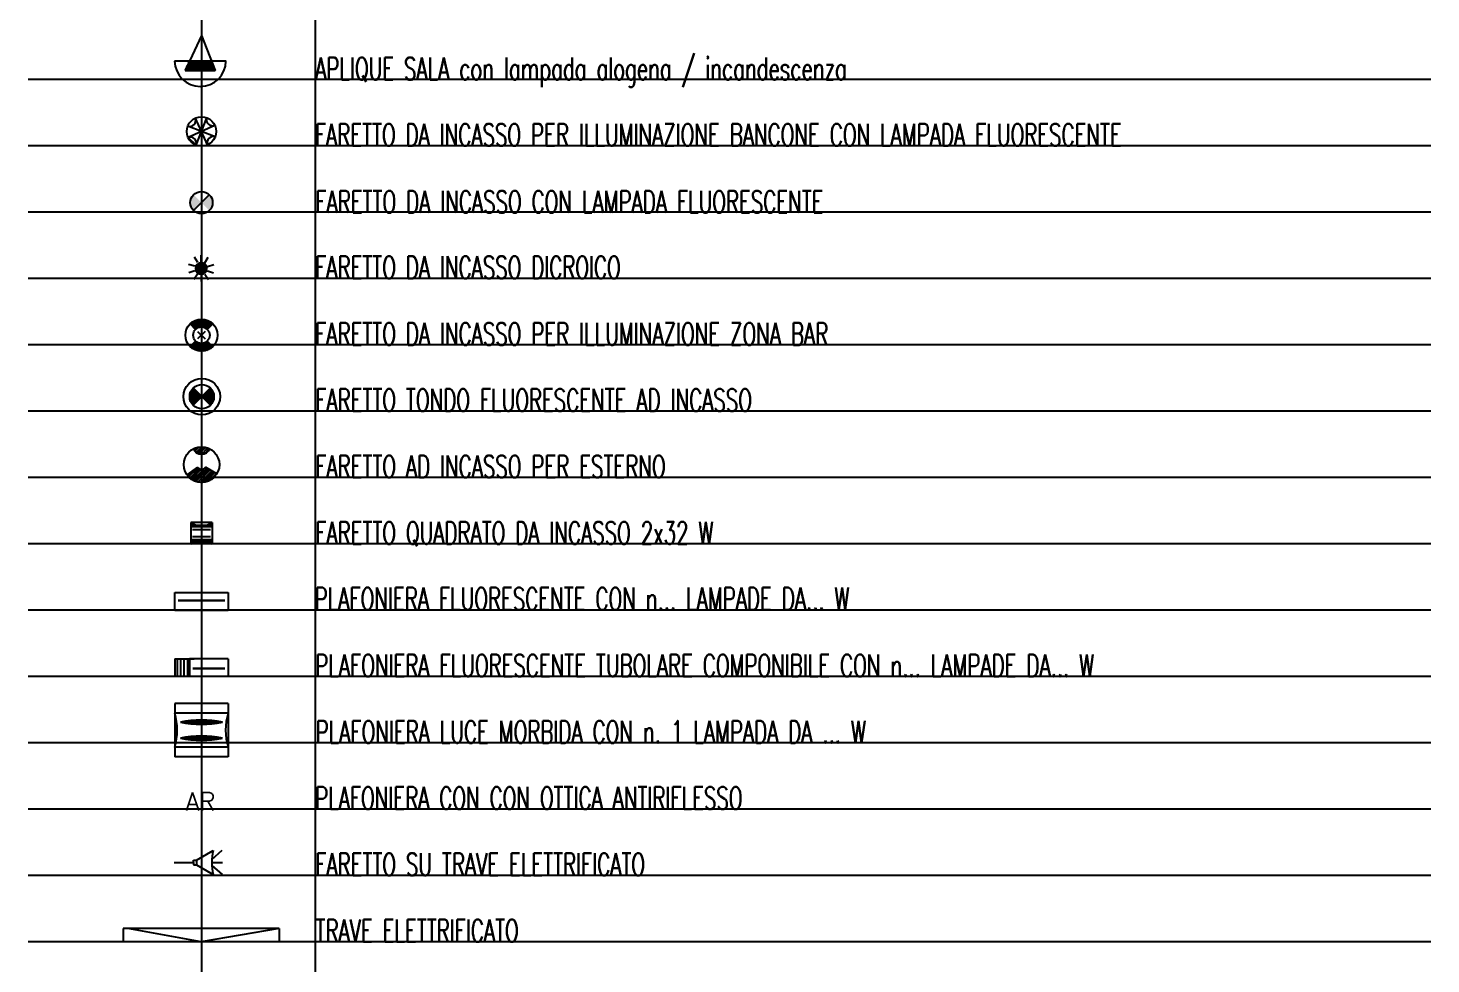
# Model space of a CAD drawing. Extents: x 102 to 7323, y -205 to 4128.
# Drawn here: x 3880 to 5453, y 1896 to 2945 of the extents above; entities that cross this region are included whole.
import ezdxf

# ---------------------------------------------------------------- set-up
doc = ezdxf.new("R2010")
doc.units = 0
doc.header["$LTSCALE"] = 100
doc.header["$MEASUREMENT"] = 0
doc.layers.get('0').update_dxf_attribs({"linetype": 'CONTINUOUS'})
for name, color, linetype in [('GRIGLIA', 3, 'CONTINUOUS'), ('INFISSI', 8, 'CONTINUOUS'), ('LC', 3, 'CONTINUOUS'), ('MURI------CAJ', 170, 'CONTINUOUS'), ('SCRITTE', 7, 'CONTINUOUS'), ('SCRITTE1', 90, 'CONTINUOUS')]:
    doc.layers.add(name, color=color, linetype=linetype)
doc.styles.add('1', font='SIMPLEX', dxfattribs={"width": 0.65})
doc.styles.add('ROMANS', font='romans')

# ---------------------------------------------------------------- blocks, each defined once
blk = doc.blocks.new('Ffune')
for p, q in [((0, 0), (21.6, 0)), ((21.6, 0), (21.6, 2.7)), ((21.6, 2.7), (24.8, 2.7)), ((21.6, 0), (21.6, -2.7)), ((24.8, 2.7), (43.8, 13.4)), ((24.8, 2.7), (24.8, -2.7)), ((42.1, 3.5), (53.7, 13.6)), ((0, 0), (21.6, 0)), ((21.6, -2.7), (24.8, -2.7)), ((24.8, -2.7), (43.8, -13.4)), ((42, 0), (54.2, 0)), ((42.1, -3.5), (53.7, -13.6))]:
    blk.add_line(p, q)
blk.add_arc((94.7, 0), 52.7, 165.2469, 194.7531)
blk = doc.blocks.new('*X31')
at = {"color": 0}
for p, q in [((-936.9, 1059.1), (-925.8, 1070.2)), ((-936.9, 1059.3), (-926, 1070.2)), ((-936.9, 1059.5), (-926.1, 1070.2)), ((-936.9, 1059.6), (-926.3, 1070.2)), ((-936.9, 1059.8), (-926.5, 1070.2)), ((-936.9, 1060), (-926.6, 1070.2)), ((-936.9, 1060.1), (-926.8, 1070.2)), ((-936.9, 1060.3), (-927, 1070.2)), ((-936.9, 1060.5), (-927.2, 1070.2)), ((-936.9, 1060.7), (-927.4, 1070.2)), ((-936.9, 1060.9), (-927.6, 1070.2)), ((-936.9, 1061.1), (-927.7, 1070.2)), ((-936.9, 1061.3), (-927.9, 1070.2)), ((-936.8, 1059), (-925.7, 1070.2)), ((-936.8, 1058.4), (-925, 1070.1)), ((-936.8, 1058.5), (-925.2, 1070.1)), ((-936.8, 1058.7), (-925.3, 1070.1)), ((-936.8, 1058.8), (-925.5, 1070.1)), ((-936.8, 1061.5), (-928.1, 1070.1)), ((-936.8, 1061.7), (-928.4, 1070.1)), ((-936.8, 1061.9), (-928.6, 1070.1)), ((-936.7, 1057.9), (-924.6, 1070)), ((-936.7, 1058.1), (-924.7, 1070)), ((-936.7, 1058.2), (-924.9, 1070)), ((-936.7, 1062.1), (-928.8, 1070)), ((-936.7, 1062.3), (-929, 1070)), ((-936.6, 1057.5), (-924.2, 1069.9)), ((-936.6, 1057.6), (-924.3, 1069.9)), ((-936.6, 1057.8), (-924.5, 1069.9)), ((-936.6, 1062.5), (-929.2, 1069.9)), ((-936.6, 1062.8), (-929.5, 1069.9)), ((-936.5, 1057.2), (-923.9, 1069.8)), ((-936.5, 1057.3), (-924, 1069.8)), ((-936.5, 1063), (-929.7, 1069.8)), ((-936.4, 1056.9), (-923.6, 1069.7)), ((-936.4, 1057.1), (-923.8, 1069.7)), ((-936.4, 1063.3), (-930, 1069.7)), ((-936.3, 1056.8), (-923.5, 1069.7)), ((-936.3, 1056.6), (-923.2, 1069.6)), ((-936.3, 1056.7), (-923.4, 1069.6)), ((-936.3, 1063.6), (-930.2, 1069.6)), ((-936.2, 1056.3), (-923, 1069.5)), ((-936.2, 1056.4), (-923.1, 1069.5)), ((-936.2, 1063.8), (-930.5, 1069.5)), ((-936.1, 1056.2), (-922.9, 1069.4)), ((-936.1, 1064.1), (-930.8, 1069.4)), ((-936, 1056.1), (-922.7, 1069.4)), ((-936, 1055.9), (-922.6, 1069.3)), ((-935.9, 1055.7), (-922.4, 1069.2)), ((-935.9, 1055.8), (-922.5, 1069.2)), ((-935.9, 1064.5), (-931.2, 1069.2)), ((-935.8, 1055.5), (-922.1, 1069.1)), ((-935.8, 1055.6), (-922.3, 1069.1)), ((-935.8, 1064.8), (-931.5, 1069.1)), ((-935.7, 1055.3), (-922, 1069)), ((-935.6, 1055.1), (-921.8, 1068.9)), ((-935.6, 1055.2), (-921.9, 1068.9)), ((-935.5, 1065.2), (-931.9, 1068.9)), ((-935.5, 1055), (-921.7, 1068.8)), ((-935.4, 1054.8), (-921.5, 1068.7)), ((-935.4, 1054.9), (-921.6, 1068.7)), ((-935.3, 1054.7), (-921.4, 1068.6)), ((-935.3, 1065.7), (-932.4, 1068.6)), ((-935.2, 1054.5), (-921.2, 1068.5)), ((-935.2, 1054.6), (-921.3, 1068.5)), ((-935.1, 1054.4), (-921, 1068.4)), ((-935, 1054.3), (-920.9, 1068.3)), ((-934.9, 1054.1), (-920.7, 1068.2)), ((-934.9, 1054.2), (-920.8, 1068.2)), ((-934.8, 1054), (-920.6, 1068.1)), ((-934.8, 1066.3), (-933, 1068.1)), ((-934.7, 1053.9), (-920.5, 1068)), ((-934.6, 1053.8), (-920.4, 1067.9)), ((-934.5, 1053.7), (-920.3, 1067.9)), ((-934.5, 1053.6), (-920.3, 1067.8)), ((-934.4, 1053.5), (-920.2, 1067.7)), ((-934.3, 1053.4), (-920.1, 1067.6)), ((-934.2, 1053.3), (-920, 1067.5)), ((-934.1, 1053.2), (-919.9, 1067.4)), ((-934, 1053.1), (-919.8, 1067.4)), ((-934, 1053), (-919.7, 1067.3)), ((-933.9, 1052.9), (-919.6, 1067.2)), ((-933.8, 1052.8), (-919.5, 1067.1)), ((-933.7, 1052.8), (-919.4, 1067)), ((-933.6, 1052.7), (-919.4, 1066.9)), ((-933.5, 1052.6), (-919.3, 1066.8)), ((-933.4, 1052.5), (-919.2, 1066.7)), ((-933.3, 1052.4), (-919.1, 1066.6)), ((-933.2, 1052.3), (-919, 1066.5)), ((-933.1, 1052.3), (-919, 1066.4)), ((-933, 1052.2), (-918.9, 1066.3)), ((-932.9, 1052.1), (-918.8, 1066.2)), ((-932.8, 1052), (-918.7, 1066.1)), ((-932.7, 1052), (-918.6, 1066)), ((-932.6, 1051.9), (-918.6, 1065.9)), ((-932.5, 1051.8), (-918.5, 1065.8)), ((-932.4, 1051.7), (-918.4, 1065.7)), ((-932.3, 1051.7), (-918.4, 1065.6)), ((-932.2, 1051.6), (-918.3, 1065.5)), ((-932.1, 1051.5), (-918.2, 1065.4)), ((-932, 1051.5), (-918.2, 1065.3)), ((-931.9, 1051.4), (-918.1, 1065.2)), ((-931.7, 1051.3), (-918, 1065.1)), ((-931.6, 1051.3), (-918, 1064.9)), ((-931.5, 1051.2), (-917.9, 1064.8)), ((-931.4, 1051.2), (-917.8, 1064.7)), ((-931.3, 1051.1), (-917.8, 1064.6)), ((-931.2, 1051), (-917.7, 1064.5)), ((-931, 1051), (-917.7, 1064.3)), ((-930.9, 1050.9), (-917.6, 1064.2)), ((-930.8, 1050.9), (-917.6, 1064.1)), ((-930.7, 1050.8), (-917.5, 1064)), ((-930.5, 1050.8), (-917.5, 1063.9)), ((-930.4, 1050.7), (-917.4, 1063.7)), ((-930.3, 1050.7), (-917.4, 1063.6)), ((-930.2, 1050.6), (-917.3, 1063.5)), ((-930, 1050.6), (-917.3, 1063.3)), ((-929.9, 1050.5), (-917.2, 1063.2)), ((-929.8, 1050.5), (-917.2, 1063.1)), ((-929.6, 1050.5), (-917.1, 1062.9)), ((-929.5, 1050.4), (-917.1, 1062.8)), ((-929.3, 1050.4), (-917.1, 1062.7)), ((-929.2, 1050.3), (-917, 1062.5)), ((-929.1, 1050.3), (-917, 1062.4)), ((-928.9, 1050.3), (-917, 1062.2)), ((-928.8, 1050.3), (-916.9, 1062.1)), ((-928.6, 1050.2), (-916.9, 1061.9)), ((-928.5, 1050.2), (-916.9, 1061.8)), ((-928.3, 1050.2), (-916.9, 1061.6)), ((-928.2, 1050.2), (-916.8, 1061.5)), ((-928, 1050.1), (-916.8, 1061.3)), ((-927.8, 1050.1), (-916.8, 1061.2)), ((-927.7, 1050.1), (-916.8, 1061)), ((-927.5, 1050.1), (-916.8, 1060.8)), ((-927.3, 1050.1), (-916.8, 1060.7)), ((-927.2, 1050.1), (-916.8, 1060.5)), ((-927, 1050.1), (-916.8, 1060.3)), ((-926.8, 1050.1), (-916.8, 1060.1)), ((-926.7, 1050.1), (-916.8, 1060)), ((-926.5, 1050.1), (-916.8, 1059.8)), ((-926.3, 1050.1), (-916.8, 1059.6)), ((-926.1, 1050.1), (-916.8, 1059.4)), ((-925.9, 1050.1), (-916.8, 1059.2)), ((-925.7, 1050.1), (-916.8, 1059)), ((-925.5, 1050.2), (-916.8, 1058.8)), ((-925.3, 1050.2), (-916.9, 1058.6)), ((-925.1, 1050.2), (-916.9, 1058.4)), ((-924.9, 1050.3), (-916.9, 1058.2)), ((-924.6, 1050.3), (-917, 1058)), ((-924.4, 1050.4), (-917, 1057.7)), ((-924.2, 1050.4), (-917.1, 1057.5)), ((-923.9, 1050.5), (-917.2, 1057.2)), ((-923.7, 1050.6), (-917.3, 1057)), ((-923.4, 1050.7), (-917.4, 1056.7)), ((-923.1, 1050.8), (-917.5, 1056.4)), ((-922.8, 1050.9), (-917.6, 1056.1)), ((-922.5, 1051), (-917.7, 1055.8)), ((-922.1, 1051.2), (-917.9, 1055.4)), ((-921.7, 1051.4), (-918.1, 1055)), ((-921.3, 1051.7), (-918.4, 1054.6)), ((-920.6, 1052.2), (-918.9, 1053.9))]:
    blk.add_line(p, q, dxfattribs=at)
blk = doc.blocks.new('Fadi')
for p, q in [((-7.1, 2.5), (-14, 4.9)), ((-4.2, 6.3), (-8.1, 12.4)), ((0, 7.6), (0, 14.8)), ((4.2, 6.3), (8.1, 12.4)), ((7.1, 2.5), (14, 4.9)), ((-7.2, -2.4), (-14.1, -4.6)), ((-3.8, -6.5), (-7.4, -12.8)), ((0, -7.6), (0, -14.8)), ((4, -6.4), (7.8, -12.6)), ((7.2, -2.2), (14.2, -4.4))]:
    blk.add_line(p, q)
blk.add_circle((0, 0), 6.35)
blk.add_circle((0, 0), 6.35)
blk.add_circle((0, 0), 6.35)
blk.add_circle((0, 0), 6.35)
blk.add_circle((0, 0), 6.35)
blk.add_circle((0, 0), 6.35)
blk.add_circle((0, 0), 6.35)
blk.add_circle((0, 0), 6.35)
at = {"layer": 'MURI------CAJ', "color": 2, "xscale": 0.6300000000001093, "yscale": 0.6300000000001093, "zscale": 0.6300000000001093}
blk.add_blockref('*X31', (583.9, -667.9), dxfattribs=at)
blk = doc.blocks.new('FDICROC')
h = blk.add_hatch(color=256)
h.paths.add_polyline_path([(8.8, 8.8), (0, 0), (8.8, -8.8, 0.198912), (12.5, 0, 0.198912)])
h.paths.add_polyline_path([(0, 0), (-8.8, 8.8, 0.198912), (-12.5, 0, 0.198912), (-8.8, -8.8)])
blk.add_line((-8.8, -8.8), (8.8, 8.8))
blk.add_circle((0, 0), 12.5)
blk = doc.blocks.new('*X38')
at = {"color": 0}
for p, q in [((-440.5, -1854.2), (-432, -1845.7)), ((-440.5, -1854), (-432.2, -1845.7)), ((-440.4, -1853.7), (-432.4, -1845.7)), ((-440.3, -1854.2), (-431.8, -1845.7)), ((-440.2, -1854.2), (-431.7, -1845.7)), ((-440.2, -1853.3), (-432.6, -1845.7)), ((-440, -1854.2), (-431.5, -1845.7)), ((-440, -1853), (-432.7, -1845.7)), ((-439.9, -1852.7), (-432.9, -1845.7)), ((-439.8, -1854.2), (-431.3, -1845.7)), ((-439.7, -1852.3), (-433.1, -1845.7)), ((-439.6, -1854.2), (-431.1, -1845.7)), ((-439.6, -1852), (-433.3, -1845.7)), ((-439.5, -1854.2), (-431, -1845.7)), ((-439.4, -1851.7), (-433.5, -1845.7)), ((-439.3, -1854.2), (-430.8, -1845.7)), ((-439.2, -1851.3), (-433.6, -1845.7)), ((-439.1, -1854.2), (-430.6, -1845.7)), ((-439.1, -1851), (-433.8, -1845.7)), ((-438.9, -1854.2), (-430.4, -1845.7)), ((-438.9, -1850.7), (-434, -1845.7)), ((-438.8, -1850.3), (-434.2, -1845.7)), ((-438.7, -1854.2), (-430.2, -1845.7)), ((-438.6, -1854.2), (-430.1, -1845.7)), ((-438.6, -1850), (-434.3, -1845.7)), ((-438.5, -1849.7), (-434.5, -1845.7)), ((-438.4, -1854.2), (-429.9, -1845.7)), ((-438.3, -1849.3), (-434.7, -1845.7)), ((-438.2, -1854.2), (-429.7, -1845.7)), ((-438.1, -1849), (-434.9, -1845.7)), ((-438, -1854.2), (-429.5, -1845.7)), ((-438, -1848.7), (-435.1, -1845.7)), ((-437.9, -1854.2), (-429.4, -1845.7)), ((-437.8, -1848.3), (-435.2, -1845.7)), ((-437.7, -1854.2), (-429.2, -1845.7)), ((-437.7, -1848), (-435.4, -1845.7)), ((-437.5, -1854.2), (-429, -1845.7)), ((-437.5, -1847.6), (-435.6, -1845.7)), ((-437.3, -1854.2), (-428.8, -1845.7)), ((-437.3, -1847.3), (-435.8, -1845.7)), ((-437.2, -1854.2), (-428.6, -1845.7)), ((-437.2, -1847), (-435.9, -1845.7)), ((-437, -1854.2), (-428.5, -1845.7)), ((-437, -1846.6), (-436.1, -1845.7)), ((-436.9, -1846.3), (-436.3, -1845.7)), ((-436.8, -1854.2), (-428.3, -1845.7)), ((-436.7, -1846), (-436.5, -1845.7)), ((-436.6, -1854.2), (-428.1, -1845.7)), ((-436.4, -1854.2), (-427.9, -1845.7)), ((-436.3, -1854.2), (-427.7, -1845.7)), ((-436.1, -1854.2), (-427.6, -1845.7)), ((-435.9, -1854.2), (-427.4, -1845.7)), ((-435.7, -1854.2), (-427.2, -1845.7)), ((-435.6, -1854.2), (-427, -1845.7)), ((-435.4, -1854.2), (-426.9, -1845.7)), ((-435.2, -1854.2), (-426.7, -1845.7)), ((-435, -1854.2), (-426.5, -1845.7)), ((-434.9, -1854.2), (-426.3, -1845.7)), ((-434.7, -1854.2), (-426.1, -1845.7)), ((-434.5, -1854.2), (-426, -1845.7)), ((-434.3, -1854.2), (-425.8, -1845.7)), ((-434.1, -1854.2), (-425.6, -1845.7)), ((-434, -1854.2), (-425.4, -1845.7)), ((-433.8, -1854.2), (-425.3, -1845.7)), ((-433.6, -1854.2), (-425.1, -1845.7)), ((-433.4, -1854.2), (-424.9, -1845.6)), ((-433.3, -1854.2), (-424.7, -1845.6)), ((-433.1, -1854.2), (-424.5, -1845.6)), ((-432.9, -1854.2), (-424.4, -1845.6)), ((-432.7, -1854.2), (-424.2, -1845.6)), ((-432.6, -1854.2), (-424, -1845.6)), ((-432.4, -1854.2), (-423.8, -1845.6)), ((-432.2, -1854.2), (-423.6, -1845.6)), ((-432, -1854.2), (-423.5, -1845.6)), ((-431.9, -1854.2), (-423.3, -1845.6)), ((-431.7, -1854.2), (-423.1, -1845.6)), ((-431.5, -1854.2), (-422.9, -1845.6)), ((-431.3, -1854.2), (-422.8, -1845.6)), ((-431.1, -1854.2), (-422.6, -1845.6)), ((-431, -1854.2), (-422.4, -1845.6)), ((-430.8, -1854.2), (-422.2, -1845.6)), ((-430.6, -1854.2), (-422, -1845.6)), ((-430.4, -1854.2), (-421.9, -1845.6)), ((-430.3, -1854.2), (-421.7, -1845.6)), ((-430.1, -1854.2), (-421.5, -1845.6)), ((-429.9, -1854.2), (-421.3, -1845.6)), ((-429.7, -1854.2), (-421.2, -1845.6)), ((-429.6, -1854.2), (-421, -1845.6)), ((-429.4, -1854.2), (-420.8, -1845.6)), ((-429.2, -1854.2), (-420.6, -1845.6)), ((-429, -1854.2), (-420.4, -1845.6)), ((-428.8, -1854.2), (-420.3, -1845.6)), ((-428.7, -1854.2), (-420.1, -1845.6)), ((-428.5, -1854.2), (-419.9, -1845.6)), ((-428.3, -1854.2), (-419.7, -1845.6)), ((-428.1, -1854.2), (-419.5, -1845.6)), ((-428, -1854.2), (-419.4, -1845.6)), ((-427.8, -1854.2), (-419.2, -1845.6)), ((-427.6, -1854.2), (-419, -1845.6)), ((-427.4, -1854.2), (-418.8, -1845.6)), ((-427.3, -1854.2), (-418.7, -1845.6)), ((-427.1, -1854.2), (-418.5, -1845.6)), ((-426.9, -1854.2), (-418.3, -1845.6)), ((-426.7, -1854.2), (-418.1, -1845.6)), ((-426.5, -1854.2), (-417.9, -1845.6)), ((-426.4, -1854.2), (-417.8, -1845.6)), ((-426.2, -1854.2), (-417.6, -1845.6)), ((-426, -1854.2), (-417.4, -1845.6)), ((-425.8, -1854.2), (-417.2, -1845.6)), ((-425.7, -1854.2), (-417.1, -1845.6)), ((-425.5, -1854.2), (-416.9, -1845.6)), ((-425.3, -1854.2), (-416.7, -1845.6)), ((-425.1, -1854.2), (-416.5, -1845.6)), ((-425, -1854.2), (-416.3, -1845.6)), ((-424.8, -1854.2), (-416.2, -1845.6)), ((-424.6, -1854.2), (-416, -1845.6)), ((-424.4, -1854.2), (-415.8, -1845.6)), ((-424.2, -1854.2), (-415.7, -1845.7)), ((-424.1, -1854.2), (-415.7, -1845.8)), ((-423.9, -1854.2), (-415.6, -1845.9)), ((-423.7, -1854.2), (-415.6, -1846)), ((-423.5, -1854.2), (-415.5, -1846.2)), ((-423.4, -1854.2), (-415.5, -1846.3)), ((-423.2, -1854.2), (-415.4, -1846.4)), ((-423, -1854.2), (-415.4, -1846.5)), ((-422.8, -1854.2), (-415.3, -1846.7)), ((-422.7, -1854.2), (-415.3, -1846.8)), ((-422.5, -1854.2), (-415.2, -1846.9)), ((-422.3, -1854.2), (-415.2, -1847.1)), ((-422.1, -1854.2), (-415.1, -1847.2)), ((-422, -1854.2), (-415.1, -1847.3)), ((-421.8, -1854.2), (-415, -1847.4)), ((-421.6, -1854.2), (-415, -1847.6)), ((-421.4, -1854.2), (-414.9, -1847.7)), ((-421.2, -1854.2), (-414.9, -1847.8)), ((-421.1, -1854.2), (-414.8, -1847.9)), ((-420.9, -1854.2), (-414.8, -1848.1)), ((-420.7, -1854.2), (-414.7, -1848.2)), ((-420.5, -1854.2), (-414.7, -1848.3)), ((-420.4, -1854.2), (-414.6, -1848.4)), ((-420.2, -1854.2), (-414.6, -1848.6)), ((-420, -1854.2), (-414.5, -1848.7)), ((-419.8, -1854.2), (-414.5, -1848.8)), ((-419.7, -1854.2), (-414.4, -1848.9)), ((-419.5, -1854.2), (-414.4, -1849.1)), ((-419.3, -1854.2), (-414.3, -1849.2)), ((-419.1, -1854.2), (-414.3, -1849.3)), ((-418.9, -1854.2), (-414.2, -1849.5)), ((-418.8, -1854.2), (-414.2, -1849.6)), ((-418.6, -1854.2), (-414.1, -1849.7)), ((-418.4, -1854.2), (-414.1, -1849.8)), ((-418.2, -1854.2), (-414, -1850)), ((-418.1, -1854.2), (-414, -1850.1)), ((-417.9, -1854.2), (-413.9, -1850.2)), ((-417.7, -1854.2), (-413.9, -1850.3)), ((-417.5, -1854.2), (-413.8, -1850.5)), ((-417.4, -1854.2), (-413.8, -1850.6)), ((-417.2, -1854.2), (-413.7, -1850.7)), ((-417, -1854.2), (-413.6, -1850.8)), ((-416.8, -1854.2), (-413.6, -1851)), ((-416.6, -1854.2), (-413.5, -1851.1)), ((-416.5, -1854.2), (-413.5, -1851.2)), ((-416.3, -1854.2), (-413.4, -1851.3)), ((-416.1, -1854.2), (-413.4, -1851.5)), ((-415.9, -1854.2), (-413.3, -1851.6)), ((-415.8, -1854.2), (-413.3, -1851.7)), ((-415.6, -1854.2), (-413.2, -1851.9)), ((-415.4, -1854.2), (-413.2, -1852)), ((-415.2, -1854.2), (-413.1, -1852.1)), ((-415.1, -1854.2), (-413.1, -1852.2)), ((-414.9, -1854.2), (-413, -1852.4)), ((-414.7, -1854.2), (-413, -1852.5)), ((-414.5, -1854.2), (-412.9, -1852.6)), ((-414.4, -1854.2), (-412.9, -1852.7)), ((-414.2, -1854.2), (-412.8, -1852.9)), ((-414, -1854.2), (-412.8, -1853)), ((-413.8, -1854.2), (-412.7, -1853.1)), ((-413.6, -1854.2), (-412.7, -1853.2)), ((-413.5, -1854.2), (-412.6, -1853.4)), ((-413.3, -1854.2), (-412.6, -1853.5)), ((-413.1, -1854.2), (-412.5, -1853.6)), ((-412.9, -1854.2), (-412.5, -1853.8)), ((-412.8, -1854.2), (-412.4, -1853.9)), ((-412.6, -1854.2), (-412.4, -1854)), ((-412.4, -1854.2), (-412.3, -1854.1))]:
    blk.add_line(p, q, dxfattribs=at)
blk = doc.blocks.new('Cme3')
for p, q in [((0, 0), (-18.4, -39)), ((0, 0), (15.5, -39)), ((27.6, -28.5), (-30.1, -28.5)), ((-18.4, -39), (15.5, -39))]:
    blk.add_line(p, q)
blk.add_arc((-1.3, -28.2), 28.8, 180.5712, 359.4753)
at = {"layer": 'MURI------CAJ', "color": 2, "xscale": 1.199999999999818, "yscale": 1.199999999999818, "zscale": 1.199999999999818}
blk.add_blockref('*X38', (510.3, 2186.1), dxfattribs=at)
blk = doc.blocks.new('lcM2x36')
h = blk.add_hatch()
h.set_pattern_fill('ANSI31', color=2, scale=7, angle=-90, style=0)
h.set_pattern_definition([(315, (-1700.6835, 2204.85695), (0.61871843, 0.61871843), [])])
h.paths.add_polyline_path([(47.1, 9, 0.052329), (-47.1, 9, 0.052329)])
h = blk.add_hatch()
h.set_pattern_fill('ANSI31', color=2, scale=7, angle=-90, style=0)
h.set_pattern_definition([(45, (-1700.6835, -2204.85695), (0.61871843, -0.61871843), [])])
h.paths.add_polyline_path([(-47.1, -9, 0.052329), (47.1, -9, 0.052329)])
for p, q in [((-60, 30), (-60, -30)), ((60, 30), (-60, 30)), ((60, 19), (-60, 19)), ((60, 30), (60, -30)), ((60, -19), (-60, -19)), ((60, -30), (-60, -30))]:
    blk.add_line(p, q)
for centre, start, end in [((-88.6, 0), 326.4742, 33.5258), ((88.6, 0), 146.4742, 213.5258)]:
    blk.add_arc(centre, 34.3, start, end)
at = {"color": 2}
for centre, start, end in [((0, -440.2), 84.009, 95.991), ((0, 458.2), 264.009, 275.991), ((0, -458.2), 84.009, 95.991), ((0, 440.2), 264.009, 275.991)]:
    blk.add_arc(centre, 451.7, start, end, dxfattribs=at)
blk = doc.blocks.new('*X28')
at = {"color": 0}
for p, q in [((2812.4, 1698.8), (2818.9, 1705.4)), ((2813.5, 1697.7), (2822.8, 1707)), ((2814.6, 1696.6), (2826, 1707.9)), ((2815.8, 1695.5), (2828.7, 1708.4)), ((2816.9, 1694.4), (2831.2, 1708.6)), ((2818, 1693.2), (2833.4, 1708.7)), ((2819.1, 1692.1), (2835.5, 1708.5)), ((2820.3, 1691), (2837.5, 1708.3)), ((2821.4, 1689.9), (2839.4, 1707.9)), ((2826.7, 1692.9), (2841.2, 1707.4)), ((2829.9, 1693.9), (2842.9, 1706.9)), ((2832.3, 1694.1), (2844.5, 1706.2)), ((2834.5, 1694), (2846, 1705.5)), ((2836.4, 1693.6), (2847.5, 1704.7)), ((2838.1, 1693.1), (2848.9, 1703.9)), ((2839.6, 1692.4), (2850.2, 1703)), ((2841, 1691.6), (2851.5, 1702)), ((2842.3, 1690.6), (2852.7, 1700.9)), ((2811.4, 1657.4), (2821.7, 1667.7)), ((2812.5, 1656.3), (2822.9, 1666.7)), ((2813.8, 1655.3), (2824.2, 1665.7)), ((2815, 1654.3), (2825.6, 1664.9)), ((2816.4, 1653.4), (2827.2, 1664.2)), ((2817.8, 1652.6), (2828.9, 1663.7)), ((2819.2, 1651.8), (2830.8, 1663.3)), ((2820.8, 1651.1), (2832.9, 1663.2)), ((2822.4, 1650.5), (2835.4, 1663.5)), ((2824.1, 1649.9), (2838.6, 1664.5)), ((2825.8, 1649.4), (2843.8, 1667.4)), ((2827.7, 1649.1), (2845, 1666.3)), ((2829.7, 1648.8), (2846.1, 1665.2)), ((2831.8, 1648.7), (2847.2, 1664)), ((2834.1, 1648.7), (2848.3, 1662.9)), ((2836.6, 1648.9), (2849.4, 1661.8)), ((2839.3, 1649.4), (2850.6, 1660.7)), ((2842.5, 1650.3), (2851.7, 1659.6)), ((2846.4, 1652.1), (2852.8, 1658.4))]:
    blk.add_line(p, q, dxfattribs=at)
blk = doc.blocks.new('Cve6')
for p, q in [((-21.2, 21.2), (-10.9, 10.9)), ((7.1, 7.1), (-7.1, -7.1)), ((-7.1, 7.1), (7.1, -7.1)), ((21.2, 21.2), (10.9, 10.9)), ((-10.9, -10.9), (-21.2, -21.2)), ((10.9, -10.9), (21.2, -21.2))]:
    blk.add_line(p, q)
for radius in [30, 15.4]:
    blk.add_circle((0, 0), radius)
at = {"color": 2}
blk.add_blockref('*X28', (-2832.6, -1678.7), dxfattribs=at)
blk = doc.blocks.new('AR')
at = {"style": 'ROMANS'}
blk.add_text('AR', height=20, dxfattribs=at).set_placement((-17.4, -10.1))
blk = doc.blocks.new('BL18T')
for p, q in [((-21.7, 9.1), (21.6, 9.1)), ((-21.7, -10.9), (-21.7, 9.1)), ((21.6, -10.9), (21.6, 9.1)), ((21.6, 9.1), (38.3, 9.1)), ((21.6, 9.1), (38.3, 9.1)), ((21.6, 9.1), (21.6, -10.9)), ((21.9, -10.6), (21.9, 9.4)), ((22.9, 9.6), (22.9, -10.4)), ((24.1, -10.9), (24.1, 9.1)), ((27.9, -10.9), (27.9, 9.1)), ((31.6, -10.9), (31.6, 9.1)), ((35.4, -10.9), (35.4, 9.1)), ((38.3, -10.9), (38.3, 9.1)), ((-21.7, -10.9), (21.6, -10.9)), ((38.3, -10.9), (16.6, -10.9)), ((38.3, -10.9), (21.6, -10.9))]:
    blk.add_line(p, q)
at = {"const_width": 2.67}
blk.add_lwpolyline([(-18, 0), (18, 0)], dxfattribs=at)
blk = doc.blocks.new('1X18')
for p, q in [((-30.1, 9.1), (29.9, 9.1)), ((-30.1, -10.9), (-30.1, 9.1)), ((29.9, 9.1), (29.9, -10.9)), ((-30.1, -10.9), (29.9, -10.9))]:
    blk.add_line(p, q)
at = {"const_width": 2.67}
blk.add_lwpolyline([(-26.3, 0), (26.3, 0)], dxfattribs=at)
blk = doc.blocks.new('*X71')
at = {"color": 0}
for p, q in [((2663.1, 6935.5), (2665.1, 6937.4)), ((2664, 6934.2), (2668, 6938.1)), ((2665.2, 6933), (2670.4, 6938.2)), ((2666.5, 6932.1), (2672.5, 6938.1)), ((2668.1, 6931.5), (2674.3, 6937.7)), ((2670.1, 6931.2), (2676, 6937.2)), ((2672.8, 6931.7), (2677.6, 6936.5)), ((2657.2, 6911.6), (2661.3, 6915.7)), ((2658.2, 6910.4), (2666.8, 6918.9)), ((2659.4, 6909.3), (2668, 6917.9)), ((2660.6, 6908.3), (2669.7, 6917.3)), ((2662, 6907.4), (2672.5, 6917.9)), ((2663.5, 6906.7), (2675.5, 6918.6)), ((2665.1, 6906.1), (2676.9, 6917.8)), ((2666.9, 6905.6), (2678.3, 6916.9)), ((2668.9, 6905.3), (2679.7, 6916.1)), ((2671.1, 6905.3), (2681.1, 6915.3)), ((2673.7, 6905.6), (2682.5, 6914.4)), ((2674, 6919.4), (2674, 6919.5)), ((2677, 6906.7), (2683.9, 6913.6))]:
    blk.add_line(p, q, dxfattribs=at)
blk = doc.blocks.new('BLIZ')
for p, q in [((-4.5, -3), (-16.6, -11.3)), ((17.2, -10.3), (4.6, -2.8))]:
    blk.add_line(p, q)
blk.add_circle((0, 0), 20)
for centre, radius, start, end in [((0, 21.3), 9.75, 200.6773, 339.3227), ((0, 0), 5.39, 214.149, 329.149)]:
    blk.add_arc(centre, radius, start, end)
at = {"layer": 'LC', "color": 8, "xscale": 1.215, "yscale": 1.215, "zscale": 1.215}
blk.add_blockref('*X71', (-3244.3, -8409.9), dxfattribs=at)
blk = doc.blocks.new('*X67')
at = {"color": 0}
for p, q in [((56.71, 115.38), (56.91, 115.38)), ((56.37, 114.5), (57.79, 114.5)), ((56.37, 114.38), (57.82, 114.38)), ((56.38, 114.62), (57.66, 114.62)), ((56.38, 114.25), (57.7, 114.25)), ((56.4, 114.75), (57.54, 114.75)), ((56.4, 114.12), (57.57, 114.12)), ((56.43, 114), (57.45, 114)), ((56.44, 114.88), (57.41, 114.88)), ((56.47, 113.88), (57.32, 113.88)), ((56.48, 115), (57.29, 115)), ((56.53, 113.75), (57.2, 113.75)), ((56.54, 115.12), (57.16, 115.12)), ((56.6, 113.62), (57.07, 113.62)), ((56.62, 115.25), (57.04, 115.25)), ((56.68, 113.5), (56.95, 113.5))]:
    blk.add_line(p, q, dxfattribs=at)
blk = doc.blocks.new('*X68')
at = {"color": 0}
for p, q in [((58.82, 115.38), (59.02, 115.38)), ((57.91, 114.38), (59.37, 114.38)), ((57.95, 114.5), (59.37, 114.5)), ((58.04, 114.25), (59.36, 114.25)), ((58.07, 114.62), (59.35, 114.62)), ((58.16, 114.12), (59.34, 114.12)), ((58.2, 114.75), (59.33, 114.75)), ((58.29, 114), (59.31, 114)), ((58.32, 114.88), (59.3, 114.88)), ((58.41, 113.88), (59.27, 113.88)), ((58.45, 115), (59.25, 115)), ((58.54, 113.75), (59.21, 113.75)), ((58.57, 115.12), (59.19, 115.12)), ((58.66, 113.62), (59.14, 113.62)), ((58.7, 115.25), (59.12, 115.25)), ((58.79, 113.5), (59.05, 113.5))]:
    blk.add_line(p, q, dxfattribs=at)
blk = doc.blocks.new('LNOT')
for p, q in [((-9.2, 9.2), (0.3, -0.3)), ((1.1, -0.5), (10.8, 9.2)), ((-9.2, -10.8), (0.4, -1.2)), ((1.2, -1.2), (10.8, -10.8))]:
    blk.add_line(p, q)
blk.add_circle((0.8, -0.9), 15.1)
at = {"xscale": 10, "yscale": 10, "zscale": 10}
for name in ['*X67', '*X68']:
    blk.add_blockref(name, (-577.9, -1145), dxfattribs=at)
blk = doc.blocks.new('BLPL')
at = {"layer": 'LC'}
blk.add_circle((0, 0), 20.5, dxfattribs=at)
at = {"layer": 'LC', "xscale": 0.9, "yscale": 0.9, "zscale": 0.9}
blk.add_blockref('LNOT', (-0.7, 0.8), dxfattribs=at)
blk = doc.blocks.new('BLDIC1')
at = {"layer": 'LC'}
for p, q in [((-15.2, 6.3), (-6.3, 15.2)), ((-15.2, 6.3), (0, 0)), ((-6.3, -15.2), (6.3, 15.2)), ((6.3, -15.2), (-6.3, 15.2)), ((0, 0), (15.2, 6.3)), ((0, 0), (15.2, -6.3)), ((-15.2, -6.3), (0, 0))]:
    blk.add_line(p, q, dxfattribs=at)
blk.add_circle((0, 0), 16.5, dxfattribs=at)
for centre, start, end in [((-13.1, 13.1), 252.7119, 17.2881), ((13.1, 13.1), 162.7119, 287.2881), ((-13.1, -13.1), 342.7119, 107.2881), ((13.1, -13.1), 72.7119, 197.2881)]:
    blk.add_arc(centre, 7.13, start, end, dxfattribs=at)
blk = doc.blocks.new('Fq2x26')
for p, q in [((-15, 15), (-15, -15)), ((15, 15), (-15, 15)), ((15, 15), (15, -15)), ((15, -15), (-15, -15)), ((15, -15), (-15, -15))]:
    blk.add_line(p, q)
at = {"layer": 'INFISSI', "color": 70}
for p, q in [((-15, 15.1), (-7.5, 11.4)), ((-12.3, 8), (-12.3, 13.8)), ((-9.8, 8), (-9.8, 12.6)), ((-7.5, 11.4), (7.5, 11.4)), ((-7.3, 8), (-7.3, 11.4)), ((-4.8, 8), (-4.8, 11.4)), ((-2.3, 8), (-2.3, 11.4)), ((0.2, 8), (0.2, 11.4)), ((2.7, 8), (2.7, 11.4)), ((5.2, 8), (5.2, 11.4)), ((7.5, 11.4), (15, 15.1)), ((7.7, 8), (7.7, 11.6)), ((10.2, 8), (10.2, 12.7)), ((12.7, 8), (12.7, 13.9)), ((-15, -15.1), (-7.5, -11.4)), ((-12.3, -8), (-12.3, -13.8)), ((-9.8, -8), (-9.8, -12.6)), ((-7.5, -11.4), (7.5, -11.4)), ((-7.3, -8), (-7.3, -11.4)), ((-4.8, -8), (-4.8, -11.4)), ((-2.3, -8), (-2.3, -11.4)), ((0.2, -8), (0.2, -11.4)), ((2.7, -8), (2.7, -11.4)), ((5.2, -8), (5.2, -11.4)), ((7.5, -11.4), (15, -15.1)), ((7.7, -8), (7.7, -11.6)), ((10.2, -8), (10.2, -12.7)), ((12.7, -8), (12.7, -13.9))]:
    blk.add_line(p, q, dxfattribs=at)
at = {"layer": 'INFISSI', "color": 3}
for p, q in [((-15, 15.1), (-15, 15.1)), ((-15, -15.1), (-15, -15.1))]:
    blk.add_line(p, q, dxfattribs=at)
at = {"layer": 'INFISSI', "color": 80}
for p, q in [((12.8, 4.9), (-12.4, 4.9)), ((12.8, -4.9), (-12.4, -4.9))]:
    blk.add_line(p, q, dxfattribs=at)

msp = doc.modelspace()

# ---------------------------------------------------------------- linework, layer by layer
at = {"layer": 'GRIGLIA'}
for p, q in [((4074.7, 4002.4), (4074.7, -162)), ((4202.2, 4002.4), (4202.2, -162)), ((5453.2, 2887), (3880.3, 2887)), ((5453.2, 2812.6), (3880.3, 2812.6)), ((5453.2, 2738.2), (3880.3, 2738.2)), ((5453.2, 2663.9), (3880.3, 2663.9)), ((5453.2, 2589.5), (3880.3, 2589.5)), ((5453.2, 2515.1), (3880.3, 2515.1)), ((5453.2, 2440.8), (3880.3, 2440.8)), ((5453.2, 2366.4), (3880.3, 2366.4)), ((5453.2, 2292), (3880.3, 2292)), ((5453.2, 2217.7), (3880.3, 2217.7)), ((5453.2, 2143.3), (3880.3, 2143.3)), ((5453.2, 2068.9), (3880.3, 2068.9)), ((5453.2, 1994.6), (3880.3, 1994.6)), ((5453.2, 1920.2), (3880.3, 1920.2))]:
    msp.add_line(p, q, dxfattribs=at)
at = {"layer": 'SCRITTE1'}
for p, q in [((3986.8, 1935.2), (3986.8, 1920.2)), ((4162, 1935.2), (3986.8, 1935.2)), ((4074.4, 1920.2), (3992, 1935.2)), ((4162, 1935.2), (4074.4, 1920.2)), ((4162, 1935.2), (4162, 1920.2)), ((4162, 1920.2), (3986.8, 1920.2))]:
    msp.add_line(p, q, dxfattribs=at)

# ---------------------------------------------------------------- block references
at = {"layer": 'LC'}
for name, p in [('Cme3', (4074.7, 2936.2)), ('FDICROC', (4074.7, 2749)), ('BLPL', (4075.1, 2531.5)), ('BLIZ', (4074.8, 2455.3)), ('1X18', (4074.8, 2302.9))]:
    msp.add_blockref(name, p, dxfattribs=at)
for name, p, rotation in [('BLDIC1', (4074.7, 2828.8), 91.64898370519258), ('BL18T', (4083, 2226.8), 180)]:
    msp.add_blockref(name, p, dxfattribs=dict(at, rotation=rotation))
at = {"layer": 'LC', "xscale": -1, "rotation": 180}
msp.add_blockref('Fadi', (4074.4, 2675.2), dxfattribs=at)
at = {"layer": 'LC', "xscale": 0.6000000000003638, "yscale": 0.6000000000003638, "zscale": 0.6000000000003638}
msp.add_blockref('Cve6', (4074.7, 2600.4), dxfattribs=at)
at = {"layer": 'LC', "ltscale": 3, "xscale": 0.8, "yscale": 0.8, "zscale": 0.8}
msp.add_blockref('Fq2x26', (4074.7, 2378.4), dxfattribs=at)
at = {"layer": 'LC', "xscale": 0.5}
msp.add_blockref('lcM2x36', (4074.7, 2157.6), dxfattribs=at)
at = {"layer": 'SCRITTE'}
msp.add_blockref('AR', (4074.5, 2077.8), dxfattribs=at)
at = {"layer": 'SCRITTE1'}
msp.add_blockref('Ffune', (4044.2, 2009.3), dxfattribs=at)

# ---------------------------------------------------------------- texts
at = {"layer": 'SCRITTE', "style": '1', "width": 0.65}
for s, p in [('APLIQUE SALA con lampada alogena / incandescenza', (4202.2, 2886.7)), ('FARETTO DA INCASSO PER ILLUMINAZIONE BANCONE CON LAMPADA FLUORESCENTE', (4201.9, 2812.5)), ('FARETTO DA INCASSO CON LAMPADA FLUORESCENTE', (4202.5, 2737.4)), ('FARETTO DA INCASSO DICROICO', (4202.2, 2663.9)), ('FARETTO DA INCASSO PER ILLUMINAZIONE ZONA BAR', (4202.2, 2589.3)), ('FARETTO TONDO FLUORESCENTE AD INCASSO ', (4202.3, 2515.1)), ('FARETTO AD INCASSO PER ESTERNO', (4202.3, 2440.7)), ('FARETTO QUADRATO DA INCASSO 2x32 W', (4202.3, 2366.3)), ('PLAFONIERA FLUORESCENTE CON n... LAMPADE DA... W', (4201.7, 2292.4)), ('PLAFONIERA FLUORESCENTE TUBOLARE COMPONIBILE CON n... LAMPADE DA... W', (4202.3, 2217.6)), ('PLAFONIERA LUCE MORBIDA CON n. 1 LAMPADA DA ... W', (4202.7, 2143.2)), ('PLAFONIERA CON CON OTTICA ANTIRIFLESSO', (4202.2, 2068.9)), ('FARETTO SU TRAVE ELETTRIFICATO', (4202.3, 1994.6)), ('TRAVE ELETTRIFICATO', (4202.7, 1920.3))]:
    msp.add_text(s, height=25, dxfattribs=at).set_placement(p)

doc.saveas('drawing.dxf')
